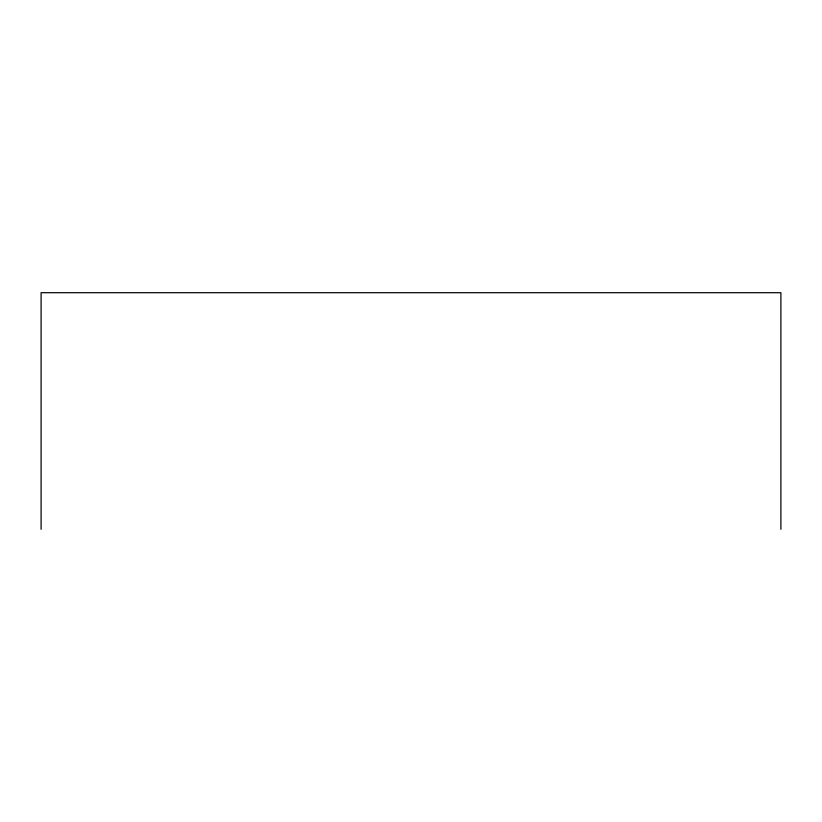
<?xml version="1.0" encoding="UTF-8"?>
<svg xmlns="http://www.w3.org/2000/svg" width="822" height="822" viewBox="0 0 822 822"><rect width="100%" height="100%" fill="white"/><g stroke="black" fill="none" stroke-linecap="round" stroke-linejoin="round"><path stroke-width="1.23" d="M780.9 529.296L780.9 292.704L41.1 292.704L41.1 529.296"/></g></svg>
